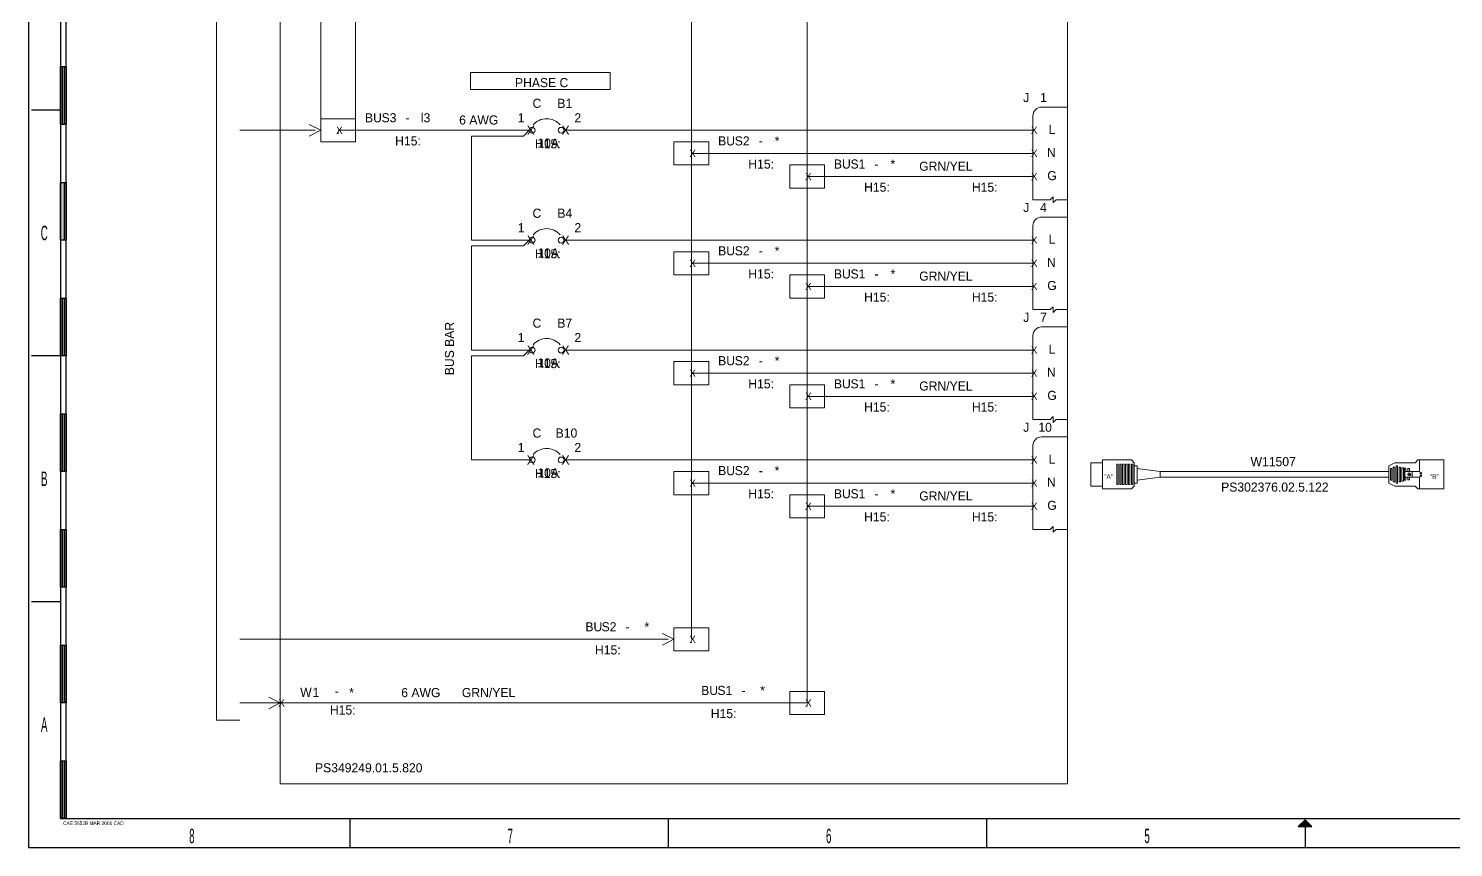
# Model space of a CAD drawing. Header units: inches. Extents: x -0.6 to 43.4, y -0.5 to 33.5.
# Drawn here: x -0.55 to 24.06, y -0.5 to 13.66 of the extents above; entities that cross this region are included whole.
import ezdxf
from ezdxf.enums import TextEntityAlignment as Align

# ---------------------------------------------------------------- set-up
doc = ezdxf.new("R2010")
doc.units = ezdxf.units.IN
doc.header["$MEASUREMENT"] = 0
doc.layers.add('Title', color=6, linetype='Continuous')
doc.styles.add('dgn000', font='dgn000.shx')
doc.styles.add('dgn050', font='dgn050.shx')
doc.styles.add('dgn118', font='dgn118.shx')

# ---------------------------------------------------------------- blocks, each defined once
blk = doc.blocks.new('EFORM-W900KK-13-D-0003-0001')
at = {"layer": 'Title'}
for points in [[(0, 12), (0, 13), (0.1, 13), (0.1, 12)], [(0, 10), (0, 11), (0.1, 11), (0.1, 10)], [(0, 8), (0, 9), (0.1, 9), (0.1, 8)], [(0, 6), (0, 7), (0.1, 7), (0.1, 6)], [(0, 4), (0, 5), (0.1, 5), (0.1, 4)], [(0, 2), (0, 3), (0.1, 3), (0.1, 2)], [(0, 0), (0, 1), (0.1, 1), (0.1, 0)]]:
    blk.add_hatch(color=256, dxfattribs=at).paths.add_polyline_path(points)
at = {"layer": 'Title', "extrusion": (0, 0, -1)}
blk.add_hatch(color=256, dxfattribs=at).paths.add_polyline_path([(-21.616, -0.136), (-21.5, -0.02), (-21.384, -0.136)])
at = {"layer": 'Title'}
for p, q in [((0.1, 0), (0.1, 33)), ((0.033, 13), (0.033, 12)), ((0.067, 13), (0.067, 12)), ((0, 12.25), (-0.5, 12.25)), ((0.067, 11), (0.067, 10)), ((0.1, 11), (0.1, 10)), ((0.033, 9), (0.033, 8)), ((0.067, 9), (0.067, 8)), ((0, 8), (-0.5, 8)), ((0.033, 7), (0.033, 6)), ((0.067, 7), (0.067, 6)), ((0.033, 5), (0.033, 4)), ((0.067, 5), (0.067, 4)), ((0, 3.75), (-0.5, 3.75)), ((0.033, 3), (0.033, 2)), ((0.067, 3), (0.067, 2)), ((0.033, 1), (0.033, 0)), ((0.067, 1), (0.067, 0)), ((5, 0), (5, -0.5)), ((10.5, 0), (10.5, -0.5)), ((16, 0), (16, -0.5)), ((21.5, -0.136), (21.5, -0.5))]:
    blk.add_line(p, q, dxfattribs=at)
at = {"layer": 'Title', "flags": 128}
for points in [[(-0.55, -0.5), (43.45, -0.5), (43.45, 33.5), (-0.55, 33.5), (-0.55, -0.5)], [(0, 0), (42.9, 0), (42.9, 33), (0, 33), (0, 0)], [(0, 13), (0.1, 13), (0.1, 12), (0, 12), (0, 13)], [(0, 11), (0.1, 11), (0.1, 10), (0, 10), (0, 11)], [(0, 9), (0.1, 9), (0.1, 8), (0, 8), (0, 9)], [(0, 7), (0.1, 7), (0.1, 6), (0, 6), (0, 7)], [(0, 5), (0.1, 5), (0.1, 4), (0, 4), (0, 5)], [(0, 3), (0.1, 3), (0.1, 2), (0, 2), (0, 3)], [(0, 1), (0.1, 1), (0.1, 0), (0, 0), (0, 1)], [(21.5, -0.02), (21.384, -0.136), (21.616, -0.136), (21.5, -0.02)]]:
    blk.add_lwpolyline(points, dxfattribs=at)
at = {"layer": 'Title', "style": 'dgn000', "width": 0.500016}
for s, p in [('C', (-0.278, 10.125)), ('B', (-0.278, 5.875)), ('A', (-0.278, 1.625)), ('8', (2.272, -0.3)), ('7', (7.772, -0.3)), ('6', (13.272, -0.3)), ('5', (18.772, -0.3))]:
    blk.add_text(s, height=0.25, dxfattribs=at).set_placement(p, align=Align.MIDDLE_CENTER)
at = {"layer": 'Title', "style": 'dgn000'}
blk.add_text('CAE 5652B MAR 2001 CAD', height=0.06, dxfattribs=at).set_placement((0.049, -0.05), align=Align.TOP_LEFT)
blk = doc.blocks.new('EFORM-Default')
at = {"layer": 'Title'}
blk.add_blockref('EFORM-W900KK-13-D-0003-0001', (0, 0), dxfattribs=at)

msp = doc.modelspace()

# ---------------------------------------------------------------- linework, layer by layer
at = {"lineweight": 5}
for p, q in [((3.8, 0.6), (3.8, 32)), ((17.4, 32), (17.4, 0.6)), ((2.7, 31.3), (2.7, 1.7)), ((4.5, 11.7), (4.5, 31.1)), ((5.1, 31.1), (5.1, 11.7)), ((10.9, 30.5), (10.9, 3.1)), ((12.9, 30.1), (12.9, 2)), ((7.086, 12.603), (7.086, 12.9)), ((7.086, 12.9), (9.5, 12.9)), ((9.5, 12.9), (9.5, 12.603)), ((9.5, 12.603), (7.086, 12.603)), ((4.5, 11.7), (4.5, 12.1)), ((4.5, 12.1), (5.1, 12.1)), ((5.1, 12.1), (5.1, 11.7)), ((16.8, 10.7), (16.8, 12.15)), ((16.95, 12.3), (17.4, 12.3)), ((17.4, 12.3), (17.4, 10.7)), ((4.4, 11.9), (3.1, 11.9)), ((4.3, 12), (4.5, 11.9)), ((4.5, 11.9), (4.3, 11.8)), ((4.8, 11.9), (8.1, 11.9)), ((8.1, 11.9), (8, 11.8)), ((8.7, 11.9), (16.8, 11.9)), ((5.1, 11.7), (4.5, 11.7)), ((5.1, 11.7), (4.5, 11.7)), ((8, 11.8), (7.1, 11.8)), ((7.1, 11.8), (7.1, 10)), ((10.6, 11.3), (10.6, 11.7)), ((10.6, 11.7), (11.2, 11.7)), ((11.2, 11.7), (11.2, 11.3)), ((10.9, 11.5), (16.8, 11.5)), ((11.2, 11.3), (10.6, 11.3)), ((12.6, 10.9), (12.6, 11.3)), ((12.6, 11.3), (13.2, 11.3)), ((12.9, 11.1), (16.8, 11.1)), ((13.2, 11.3), (13.2, 10.9)), ((13.2, 10.9), (12.6, 10.9)), ((17.1, 10.7), (16.8, 10.7)), ((17.15, 10.75), (17.1, 10.7)), ((17.15, 10.65), (17.15, 10.75)), ((17.2, 10.7), (17.15, 10.65)), ((17.4, 10.7), (17.2, 10.7)), ((16.95, 10.4), (17.4, 10.4)), ((17.4, 10.4), (17.4, 8.8)), ((16.8, 8.8), (16.8, 10.25)), ((7.1, 10), (8.1, 10)), ((8, 9.9), (7.1, 9.9)), ((7.1, 9.9), (7.1, 8.1)), ((8.1, 10), (8, 9.9)), ((8.7, 10), (16.8, 10)), ((10.6, 9.4), (10.6, 9.8)), ((10.6, 9.8), (11.2, 9.8)), ((10.9, 9.6), (16.8, 9.6)), ((11.2, 9.8), (11.2, 9.4)), ((11.2, 9.4), (10.6, 9.4)), ((12.6, 9), (12.6, 9.4)), ((12.6, 9.4), (13.2, 9.4)), ((13.2, 9.4), (13.2, 9)), ((12.9, 9.2), (16.8, 9.2)), ((13.2, 9), (12.6, 9)), ((17.1, 8.8), (16.8, 8.8)), ((17.15, 8.85), (17.1, 8.8)), ((17.15, 8.75), (17.15, 8.85)), ((17.2, 8.8), (17.15, 8.75)), ((17.4, 8.8), (17.2, 8.8)), ((16.95, 8.5), (17.4, 8.5)), ((17.4, 8.5), (17.4, 6.9)), ((16.8, 6.9), (16.8, 8.35)), ((7.1, 8.1), (8.1, 8.1)), ((8, 8), (7.1, 8)), ((7.1, 8), (7.1, 6.2)), ((8.1, 8.1), (8, 8)), ((8.7, 8.1), (16.8, 8.1)), ((10.6, 7.5), (10.6, 7.9)), ((10.6, 7.9), (11.2, 7.9)), ((11.2, 7.9), (11.2, 7.5)), ((10.9, 7.7), (16.8, 7.7)), ((11.2, 7.5), (10.6, 7.5)), ((12.6, 7.1), (12.6, 7.5)), ((12.6, 7.5), (13.2, 7.5)), ((13.2, 7.5), (13.2, 7.1)), ((12.9, 7.3), (16.8, 7.3)), ((13.2, 7.1), (12.6, 7.1)), ((17.1, 6.9), (16.8, 6.9)), ((17.15, 6.95), (17.1, 6.9)), ((17.15, 6.85), (17.15, 6.95)), ((17.2, 6.9), (17.15, 6.85)), ((17.4, 6.9), (17.2, 6.9)), ((16.8, 5), (16.8, 6.45)), ((16.95, 6.6), (17.4, 6.6)), ((17.4, 6.6), (17.4, 5)), ((7.1, 6.2), (8.1, 6.2)), ((8.7, 6.2), (16.8, 6.2)), ((18, 6.15), (18, 6.2)), ((18, 6.2), (18.5, 6.2)), ((18.5, 6.2), (18.55, 6.15)), ((10.6, 5.6), (10.6, 6)), ((10.6, 6), (11.2, 6)), ((11.2, 6), (11.2, 5.6)), ((17.8, 5.75), (17.8, 6.15)), ((17.8, 6.15), (18, 6.15)), ((18, 6.15), (18, 5.75)), ((18.25, 5.775), (18.25, 6.125)), ((18.25, 6.125), (18.275, 6.125)), ((18.275, 6.125), (18.275, 5.775)), ((18.3, 5.775), (18.3, 6.125)), ((18.3, 6.125), (18.325, 6.125)), ((18.325, 6.125), (18.325, 5.775)), ((18.35, 5.775), (18.35, 6.125)), ((18.35, 6.125), (18.375, 6.125)), ((18.375, 6.125), (18.375, 5.775)), ((18.4, 5.775), (18.4, 6.125)), ((18.4, 6.125), (18.425, 6.125)), ((18.425, 6.125), (18.425, 5.775)), ((18.45, 5.775), (18.45, 6.125)), ((18.45, 6.125), (18.475, 6.125)), ((18.475, 6.125), (18.475, 5.775)), ((18.5, 5.775), (18.5, 6.125)), ((18.5, 6.125), (18.525, 6.125)), ((18.525, 6.125), (18.525, 5.775)), ((18.55, 6.15), (18.55, 5.75)), ((18.6, 6.1), (18.55, 6.1)), ((18.55, 6.1), (18.55, 5.8)), ((18.6, 5.8), (18.6, 6.1)), ((18.6, 6.05), (19, 6)), ((19, 6), (19, 5.9)), ((10.9, 5.8), (16.8, 5.8)), ((18, 5.75), (17.8, 5.75)), ((18, 5.7), (18, 5.75)), ((18.5, 5.7), (18, 5.7)), ((18.275, 5.775), (18.25, 5.775)), ((18.325, 5.775), (18.3, 5.775)), ((18.375, 5.775), (18.35, 5.775)), ((18.425, 5.775), (18.4, 5.775)), ((18.475, 5.775), (18.45, 5.775)), ((18.525, 5.775), (18.5, 5.775)), ((18.55, 5.75), (18.5, 5.7)), ((18.55, 5.8), (18.6, 5.8)), ((19, 5.9), (18.6, 5.85)), ((11.2, 5.6), (10.6, 5.6)), ((12.6, 5.2), (12.6, 5.6)), ((12.6, 5.6), (13.2, 5.6)), ((13.2, 5.6), (13.2, 5.2)), ((13.2, 5.2), (12.6, 5.2)), ((12.9, 5.4), (16.8, 5.4)), ((17.1, 5), (16.8, 5)), ((17.15, 5.05), (17.1, 5)), ((17.15, 4.95), (17.15, 5.05)), ((17.2, 5), (17.15, 4.95)), ((17.4, 5), (17.2, 5)), ((10.4, 3.2), (10.6, 3.1)), ((10.6, 2.9), (10.6, 3.3)), ((10.6, 3.3), (11.2, 3.3)), ((11.2, 3.3), (11.2, 2.9)), ((10.5, 3.1), (3.1, 3.1)), ((10.6, 3.1), (10.4, 3)), ((11.2, 2.9), (10.6, 2.9)), ((3.8, 2), (3.1, 2)), ((3.6, 2.1), (3.8, 2)), ((3.8, 2), (3.6, 1.9)), ((3.8, 2), (12.9, 2)), ((12.6, 1.8), (12.6, 2.2)), ((12.6, 2.2), (13.2, 2.2)), ((13.2, 2.2), (13.2, 1.8)), ((13.2, 1.8), (12.6, 1.8)), ((2.7, 1.7), (3.1, 1.7)), ((17.4, 0.6), (3.8, 0.6))]:
    msp.add_line(p, q, dxfattribs=at)
at = {"lineweight": 5, "flags": 128}
for points in [[(23.9, 5.7), (23.9, 6.2), (23.45, 6.2), (23.4, 6.15), (23.05, 6.15), (22.95, 6.1), (22.95, 5.8), (23.05, 5.75), (23.4, 5.75), (23.45, 5.7), (23.9, 5.7)], [(23.475, 5.7), (23.475, 5.85), (23.475, 5.9), (23.225, 5.9), (23.225, 6), (23.475, 6), (23.475, 6.2)], [(19, 5.9), (22.95, 5.9), (22.95, 6), (19, 6), (19, 5.9)], [(23, 5.85), (22.975, 5.85), (22.975, 6.05), (23, 6.05), (23, 5.85)], [(23.05, 5.825), (23.025, 5.825), (23.025, 6.075), (23.05, 6.075), (23.05, 5.825)], [(23.1, 5.8), (23.075, 5.8), (23.075, 6.1), (23.1, 6.1), (23.1, 5.8)], [(23.15, 5.825), (23.125, 5.825), (23.125, 6.075), (23.15, 6.075), (23.15, 5.825)], [(23.2, 5.836), (23.175, 5.836), (23.175, 6.067), (23.2, 6.067), (23.2, 5.836)], [(23.244, 5.9), (23.244, 5.85), (23.218, 5.85), (23.218, 6.059), (23.244, 6.059), (23.244, 6.003)], [(23.304, 6), (23.304, 6.054), (23.276, 6.054), (23.276, 6)], [(23.321, 5.935), (23.276, 5.958)], [(23.323, 5.943), (23.281, 5.966)], [(23.35, 5.9), (23.35, 6)], [(23.276, 5.897), (23.276, 5.859), (23.304, 5.859), (23.304, 5.9)]]:
    msp.add_lwpolyline(points, dxfattribs=at)
at = {"lineweight": 5}
for centre, radius in [((8.15, 11.9), 0.05), ((8.65, 11.9), 0.05), ((8.15, 10), 0.05), ((8.65, 10), 0.05), ((8.15, 8.1), 0.05), ((8.65, 8.1), 0.05), ((8.15, 6.2), 0.05), ((8.65, 6.2), 0.05), ((23.3, 5.95), 0.025), ((23.502, 5.974), 0.0152), ((23.502, 5.925), 0.0152)]:
    msp.add_circle(centre, radius, dxfattribs=at)
for centre, radius, start, end in [((8.4, 11.795), 0.305, 40.4184, 139.5816), ((16.95, 12.15), 0.15, 90, 180), ((16.95, 10.25), 0.15, 90, 180), ((8.4, 9.895), 0.305, 40.4184, 139.5816), ((16.95, 8.35), 0.15, 90, 180), ((8.4, 7.995), 0.305, 40.4184, 139.5816), ((8.4, 6.095), 0.305, 40.4184, 139.5816), ((16.95, 6.45), 0.15, 90, 180)]:
    msp.add_arc(centre, radius, start, end, dxfattribs=at)

# ---------------------------------------------------------------- block references
at = {"layer": 'Title'}
msp.add_blockref('EFORM-Default', (0, 0), dxfattribs=at)

# ---------------------------------------------------------------- texts
at = {"lineweight": 5}
for s, height, style, p in [('    PHASE C    ', 0.157, 'dgn050', (8.314, 12.724)), ('  C', 0.157, 'dgn050', (8.174, 12.366)), ('B1   ', 0.157, 'dgn050', (8.801, 12.366)), (' J', 0.157, 'dgn050', (16.655, 12.466)), ('1  ', 0.157, 'dgn050', (17.04, 12.466)), ('-', 0.157, 'dgn050', (5.998, 12.116)), ('l3  ', 0.157, 'dgn050', (6.368, 12.116)), ('1', 0.157, 'dgn050', (7.959, 12.116)), ('2', 0.157, 'dgn050', (8.938, 12.116)), ('X', 0.125, 'dgn050', (4.821, 11.9)), ('.', 0.127, 'dgn118', (4.799, 11.9)), ('X', 0.157, 'dgn050', (8.127, 11.9)), ('X', 0.157, 'dgn050', (8.727, 11.9)), ('X', 0.125, 'dgn050', (16.822, 11.9)), (' L ', 0.157, 'dgn050', (17.13, 11.916)), ('H15:          ', 0.157, 'dgn050', (6.297, 11.716)), ('H15:          ', 0.157, 'dgn050', (8.712, 11.666)), ('-', 0.157, 'dgn050', (12.098, 11.716)), ('*   ', 0.157, 'dgn050', (12.468, 11.716)), (' N ', 0.157, 'dgn050', (17.118, 11.516)), ('X', 0.125, 'dgn050', (10.921, 11.5)), ('.', 0.127, 'dgn118', (10.899, 11.5)), ('H15:          ', 0.157, 'dgn050', (12.397, 11.316)), ('*   ', 0.157, 'dgn050', (14.468, 11.316)), ('X', 0.125, 'dgn050', (16.822, 11.5)), ('X', 0.125, 'dgn050', (12.921, 11.1)), ('-', 0.157, 'dgn050', (14.098, 11.316)), ('X', 0.125, 'dgn050', (16.822, 11.1)), (' G ', 0.157, 'dgn050', (17.13, 11.116)), ('.', 0.127, 'dgn118', (12.899, 11.1)), ('H15:          ', 0.157, 'dgn050', (14.397, 10.916)), ('          H15:', 0.157, 'dgn050', (15.675, 10.916)), (' J', 0.157, 'dgn050', (16.655, 10.566)), ('4  ', 0.157, 'dgn050', (17.04, 10.566)), ('  C', 0.157, 'dgn050', (8.174, 10.466)), ('B4   ', 0.157, 'dgn050', (8.801, 10.466)), ('1', 0.157, 'dgn050', (7.959, 10.216)), ('2', 0.157, 'dgn050', (8.938, 10.216)), (' L ', 0.157, 'dgn050', (17.13, 10.016)), ('X', 0.157, 'dgn050', (8.127, 10)), ('X', 0.157, 'dgn050', (8.727, 10)), ('*   ', 0.157, 'dgn050', (12.468, 9.816)), ('X', 0.125, 'dgn050', (16.822, 10)), ('H15:          ', 0.157, 'dgn050', (8.712, 9.766)), ('X', 0.125, 'dgn050', (10.921, 9.6)), ('-', 0.157, 'dgn050', (12.098, 9.816)), ('X', 0.125, 'dgn050', (16.822, 9.6)), (' N ', 0.157, 'dgn050', (17.118, 9.616)), ('.', 0.127, 'dgn118', (10.899, 9.6)), ('H15:          ', 0.157, 'dgn050', (12.397, 9.416)), ('-', 0.157, 'dgn050', (14.098, 9.416)), ('*   ', 0.157, 'dgn050', (14.468, 9.416)), ('X', 0.125, 'dgn050', (12.921, 9.2)), ('.', 0.127, 'dgn118', (12.899, 9.2)), ('X', 0.125, 'dgn050', (16.822, 9.2)), (' G ', 0.157, 'dgn050', (17.13, 9.216)), ('H15:          ', 0.157, 'dgn050', (14.397, 9.016)), ('          H15:', 0.157, 'dgn050', (15.675, 9.016)), ('  C', 0.157, 'dgn050', (8.174, 8.566)), ('B7   ', 0.157, 'dgn050', (8.801, 8.566)), (' J', 0.157, 'dgn050', (16.655, 8.666)), ('7  ', 0.157, 'dgn050', (17.04, 8.666)), ('1', 0.157, 'dgn050', (7.959, 8.316)), ('2', 0.157, 'dgn050', (8.938, 8.316)), ('X', 0.157, 'dgn050', (8.127, 8.1)), ('X', 0.157, 'dgn050', (8.727, 8.1)), ('X', 0.125, 'dgn050', (16.822, 8.1)), (' L ', 0.157, 'dgn050', (17.13, 8.116)), ('H15:          ', 0.157, 'dgn050', (8.712, 7.866)), ('-', 0.157, 'dgn050', (12.098, 7.916)), ('*   ', 0.157, 'dgn050', (12.468, 7.916)), ('X', 0.125, 'dgn050', (10.921, 7.7)), ('.', 0.127, 'dgn118', (10.899, 7.7)), ('X', 0.125, 'dgn050', (16.822, 7.7)), (' N ', 0.157, 'dgn050', (17.118, 7.716)), ('H15:          ', 0.157, 'dgn050', (12.397, 7.516)), ('-', 0.157, 'dgn050', (14.098, 7.516)), ('*   ', 0.157, 'dgn050', (14.468, 7.516)), (' G ', 0.157, 'dgn050', (17.13, 7.316)), ('X', 0.125, 'dgn050', (12.921, 7.3)), ('.', 0.127, 'dgn118', (12.899, 7.3)), ('H15:          ', 0.157, 'dgn050', (14.397, 7.116)), ('          H15:', 0.157, 'dgn050', (15.675, 7.116)), ('X', 0.125, 'dgn050', (16.822, 7.3)), ('  C', 0.157, 'dgn050', (8.174, 6.666)), ('B10  ', 0.157, 'dgn050', (8.801, 6.666)), (' J', 0.157, 'dgn050', (16.655, 6.766)), ('10 ', 0.157, 'dgn050', (17.04, 6.766)), ('1', 0.157, 'dgn050', (7.959, 6.416)), ('2', 0.157, 'dgn050', (8.938, 6.416)), ('X', 0.157, 'dgn050', (8.127, 6.2)), ('X', 0.157, 'dgn050', (8.727, 6.2)), ('X', 0.125, 'dgn050', (16.822, 6.2)), (' L ', 0.157, 'dgn050', (17.13, 6.216)), ('H15:          ', 0.157, 'dgn050', (8.712, 5.966)), ('-', 0.157, 'dgn050', (12.098, 6.016)), ('*   ', 0.157, 'dgn050', (12.468, 6.016)), ('X', 0.125, 'dgn050', (10.921, 5.8)), ('.', 0.127, 'dgn118', (10.899, 5.8)), ('H15:          ', 0.157, 'dgn050', (12.397, 5.616)), ('*   ', 0.157, 'dgn050', (14.468, 5.616)), ('X', 0.125, 'dgn050', (16.822, 5.8)), (' N ', 0.157, 'dgn050', (17.118, 5.816)), ('X', 0.125, 'dgn050', (12.921, 5.4)), ('-', 0.157, 'dgn050', (14.098, 5.616)), ('X', 0.125, 'dgn050', (16.822, 5.4)), (' G ', 0.157, 'dgn050', (17.13, 5.416)), ('.', 0.127, 'dgn118', (12.899, 5.4)), ('H15:          ', 0.157, 'dgn050', (14.397, 5.216)), ('          H15:', 0.157, 'dgn050', (15.675, 5.216)), ('-', 0.157, 'dgn050', (9.798, 3.316)), ('*   ', 0.157, 'dgn050', (10.218, 3.316)), ('     H15:     ', 0.157, 'dgn050', (9.457, 2.916)), ('X', 0.125, 'dgn050', (10.921, 3.1)), ('.', 0.127, 'dgn118', (10.9, 3.099)), ('*  ', 0.157, 'dgn050', (5.087, 2.18)), ('*   ', 0.157, 'dgn050', (12.218, 2.216)), ('X', 0.125, 'dgn050', (3.821, 2)), ('-', 0.157, 'dgn050', (4.777, 2.206)), ('-', 0.157, 'dgn050', (11.798, 2.216)), ('X', 0.125, 'dgn050', (12.921, 2)), ('     H15:     ', 0.157, 'dgn050', (4.878, 1.878)), ('     H15:     ', 0.157, 'dgn050', (11.457, 1.816)), ('.', 0.127, 'dgn118', (12.9, 1.999))]:
    msp.add_text(s, height=height, dxfattribs=dict(at, style=style)).set_placement(p, align=Align.MIDDLE_CENTER)
at = {"lineweight": 5, "style": 'dgn050'}
for s, p in [('BU', (5.554, 12.038)), ('BU', (11.654, 11.638)), ('BU', (13.654, 11.238)), ('BU', (11.654, 9.738)), ('BU', (13.654, 9.338)), ('BU', (11.654, 7.838)), ('BU', (13.654, 7.438)), ('BU', (11.654, 5.938)), ('BU', (13.654, 5.538)), ('BU', (9.361, 3.238)), ('  W', (4.341, 2.104)), ('BU', (11.361, 2.138))]:
    msp.add_text(s, height=0.157, dxfattribs=at).set_placement(p, align=Align.RIGHT)
for s, p in [('S3', (5.549, 12.038)), ('S2', (11.649, 11.638)), ('S1', (13.649, 11.238)), ('S2', (11.649, 9.738)), ('S1', (13.649, 9.338)), ('S2', (11.649, 7.838)), ('S1', (13.649, 7.438)), ('S2', (11.649, 5.938)), ('S1', (13.649, 5.538)), ('S2', (9.349, 3.238)), ('1 ', (4.356, 2.104)), ('S1', (11.35, 2.138))]:
    msp.add_text(s, height=0.157, dxfattribs=at).set_placement(p)
for s, height, p in [('6 AWG', 0.157, (7.227, 12)), ('10A', 0.157, (8.427, 11.6)), ('GRN/YEL ', 0.157, (15.326, 11.2)), ('10A', 0.157, (8.427, 9.7)), ('GRN/YEL ', 0.157, (15.326, 9.3)), ('10A', 0.157, (8.427, 7.8)), ('GRN/YEL ', 0.157, (15.326, 7.4)), ('10A', 0.157, (8.427, 5.9)), ('"A"', 0.0785, (18.108, 5.875)), ('"B"', 0.0785, (23.733, 5.875)), ('GRN/YEL ', 0.157, (15.326, 5.5)), ('6 AWG', 0.157, (6.227, 2.1)), ('GRN/YEL ', 0.157, (7.426, 2.1)), ('PS349249.01.5.820', 0.157, (5.327, 0.8))]:
    msp.add_text(s, height=height, dxfattribs=at).set_placement(p, align=Align.CENTER)
msp.add_text('BUS BAR', height=0.157, rotation=90, dxfattribs=at).set_placement((6.8, 8.127), align=Align.CENTER)
at = {"lineweight": 5, "style": 'dgn118'}
msp.add_text('.', height=0.127, rotation=90, dxfattribs=at).set_placement((3.8, 2), align=Align.MIDDLE_CENTER)
at = {"lineweight": 5, "insert": (20.95, 5.95), "char_height": 0.157, "attachment_point": 5, "line_spacing_factor": 0.838853, "style": 'dgn050'}
msp.add_mtext('W11507\\P \\P PS302376.02.5.122', dxfattribs=at)

doc.saveas('drawing.dxf')
